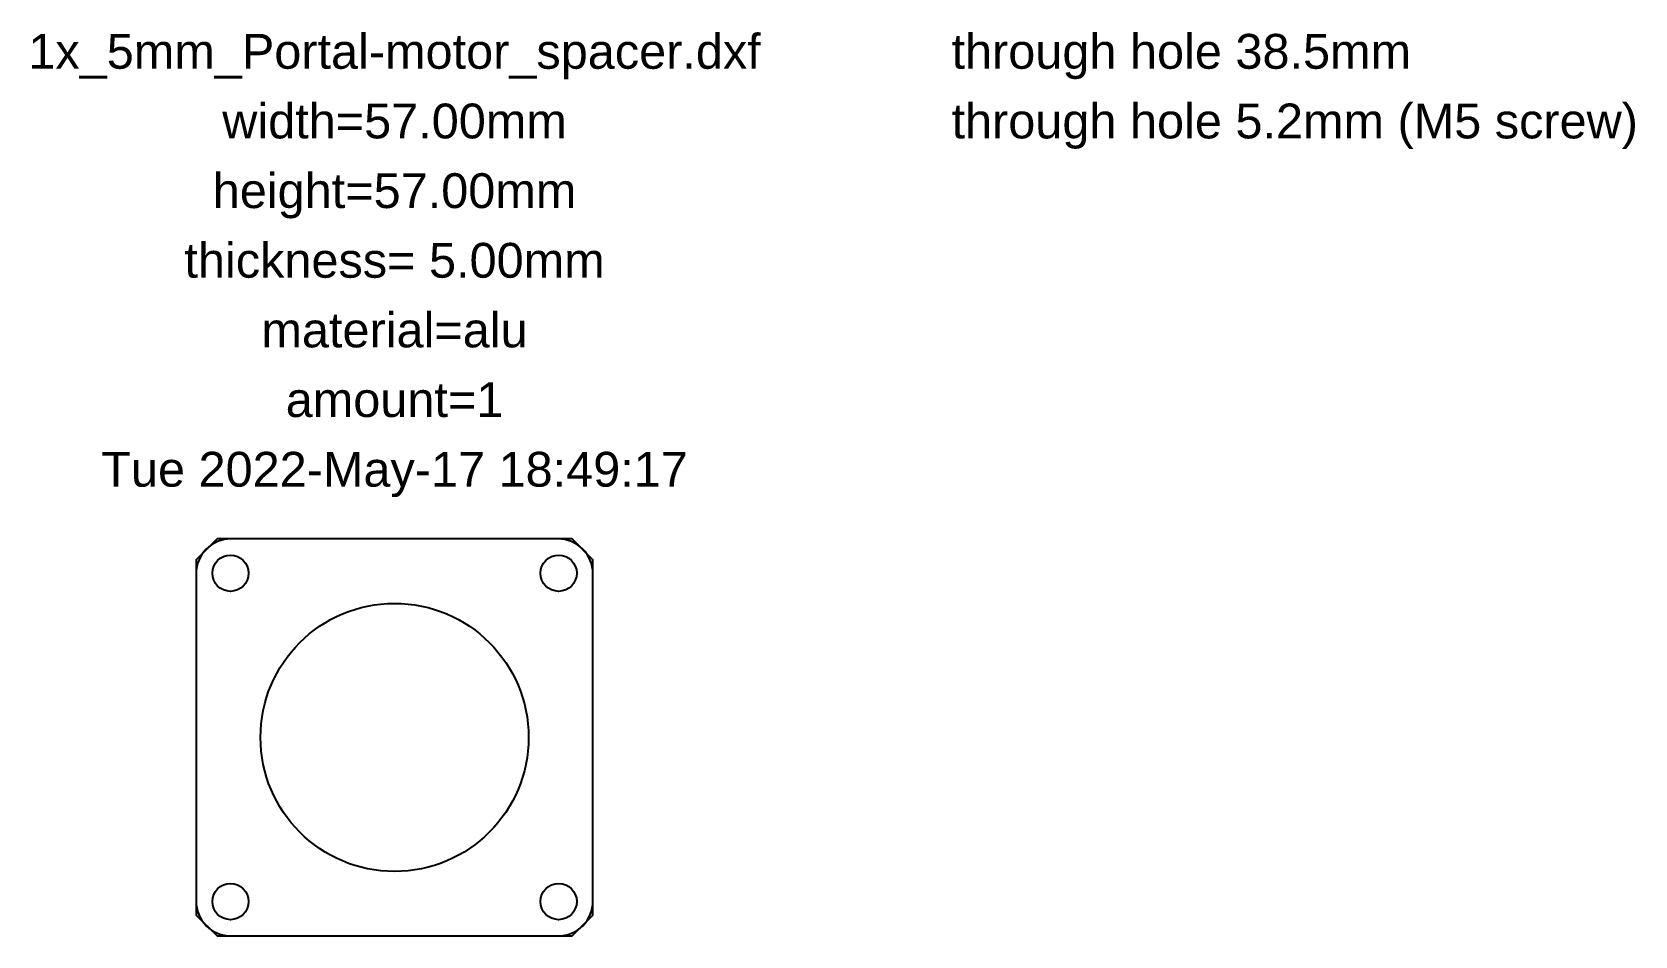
# Model space of a CAD drawing. Header units: millimetres. Extents: x -52 to 178, y -28 to 101.
import ezdxf
from ezdxf.enums import TextEntityAlignment as Align

# ---------------------------------------------------------------- set-up
doc = ezdxf.new("R2010")
doc.units = ezdxf.units.MM
for name, color, linetype in [('annotation', 7, 'Continuous'), ('outline', 2, 'Continuous'), ('th52', 30, 'Continuous'), ('thx', 1, 'Continuous')]:
    doc.layers.add(name, color=color, linetype=linetype)
doc.styles.add('LiberationSans', font='LiberationSans-Regular.ttf')

msp = doc.modelspace()

# ---------------------------------------------------------------- linework, layer by layer
msp.add_lwpolyline([(-23.5, -28.5), (23.5, -28.5, 0.414214), (28.5, -23.5), (28.5, 23.5, 0.414214), (23.5, 28.5), (-23.5, 28.5, 0.414214), (-28.5, 23.5), (-28.5, -23.5, 0.414214)], format="xyb", close=True)
at = {"layer": 'outline'}
msp.add_lwpolyline([(-25.5, -28.5), (25.5, -28.5), (28.5, -25.5), (28.5, 25.5), (25.5, 28.5), (-25.5, 28.5), (-28.5, 25.5), (-28.5, -25.5)], close=True, dxfattribs=at)
at = {"layer": 'th52'}
for centre in [(-23.57, 23.57), (23.57, 23.57), (-23.57, -23.57), (23.57, -23.57)]:
    msp.add_circle(centre, 2.6, dxfattribs=at)
at = {"layer": 'thx'}
msp.add_circle((0, 0), 19.25, dxfattribs=at)

# ---------------------------------------------------------------- texts
at = {"layer": 'annotation', "style": 'LiberationSans'}
for s, p in [('1x_5mm_Portal-motor_spacer.dxf', (0, 98.5)), ('width=57.00mm', (0, 88.5)), ('height=57.00mm', (0, 78.5)), ('thickness= 5.00mm', (0, 68.5)), ('material=alu', (0, 58.5)), ('amount=1', (0, 48.5)), ('Tue 2022-May-17 18:49:17', (0, 38.5))]:
    msp.add_text(s, height=5, dxfattribs=at).set_placement(p, align=Align.MIDDLE_CENTER)
at = {"layer": 'th52', "style": 'LiberationSans'}
msp.add_text('through hole 5.2mm (M5 screw)', height=5, dxfattribs=at).set_placement((80, 88.5), align=Align.MIDDLE_LEFT)
at = {"layer": 'thx', "style": 'LiberationSans'}
msp.add_text('through hole 38.5mm', height=5, dxfattribs=at).set_placement((80, 98.5), align=Align.MIDDLE_LEFT)

doc.saveas('drawing.dxf')
